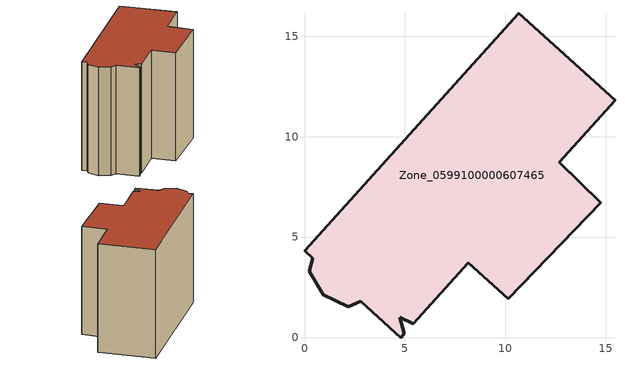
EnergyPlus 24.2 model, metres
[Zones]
Zone_0599100000607465
 floor ground (C_G): 4.74,1.01 4.96,0.18 4.79,0 2.8,1.8 2.17,1.54 0.93,2.12 0.24,3.29 0.41,3.95 0,4.32 10.66,16.13 15.45,11.8 12.68,8.72 14.75,6.7 10.15,1.93 8.15,3.72 5.41,0.69 z0
 wall outside (C_F): 15.45,11.8 10.66,16.13 0,4.32 0.41,3.95 0.24,3.29 0.93,2.12 2.17,1.54 2.8,1.8 4.79,0 4.96,0.18 4.74,1.01 5.41,0.69 8.15,3.72 10.15,1.93 14.75,6.7 12.68,8.72 15.45,11.8 z0:12.71
 roof outside (C_R): 4.74,1.01 5.41,0.69 8.15,3.72 10.15,1.93 14.75,6.7 12.68,8.72 15.45,11.8 10.66,16.13 0,4.32 0.41,3.95 0.24,3.29 0.93,2.12 2.17,1.54 2.8,1.8 4.79,0 4.96,0.18 z12.71
[BUILDING]
Pand.0599100000607465: North Axis=0; Terrain=City; Loads Convergence Tolerance Value=0.04; Temperature Convergence Tolerance Value=0.4; Solar Distribution=FullExterior; Maximum Number of Warmup Days=25; Minimum Number of Warmup Days=1
[Site:Location]
Rotterdam.The.Hague.AP_ZH_NLD Design_Conditions: Latitude=51.96; Longitude=4.45; Time Zone=1; Elevation=-4.5
[SITE:GROUNDTEMPERATURE:BUILDINGSURFACE]
18, 18, 18, 18, 18, 18, 18, 18, 18, 18, 18, 18
[MATERIAL] Thermal Absorptance=0.9; Solar Absorptance=0.7; Visible Absorptance=0.7
Name | Roughness | Thickness | Conductivity | Density | Specific Heat
G.TC.1946 | MediumSmooth | 0.15 | 1 | 540 | 1210
F.TC.1946 | Rough | 0.3 | 0.857143 | 1920 | 840
R.TC.1946 | MediumRough | 0.2 | 0.909091 | 1500 | 1000
[CONSTRUCTION]
C_G: G.TC.1946
C_F: F.TC.1946
C_R: R.TC.1946
[ZONE]
Zone_0599100000607465: Type=1; Multiplier=1; Ceiling Height=Autocalculate; Volume=Autocalculate; Floor Area=autocalculate; Part of Total Floor Area=Yes
[ZONEINFILTRATION:DESIGNFLOWRATE]
Infil_Zone_0599100000607465: Zone or ZoneList or Space or SpaceList=Zone_0599100000607465; Schedule=AlwaysOn; Design Flow Rate Calculation Method=Flow/Area; Flow Rate per Floor Area=0.003; Constant Term Coefficient=1; Temperature Term Coefficient=0; Velocity Term Coefficient=0; Velocity Squared Term Coefficient=0
[HVACTEMPLATE:ZONE:IDEALLOADSAIRSYSTEM]
Zone_0599100000607465: Maximum Heating Supply Air Temperature=50; Minimum Cooling Supply Air Temperature=13; Maximum Heating Supply Air Humidity Ratio=0.0156; Minimum Cooling Supply Air Humidity Ratio=0.0077; Heating Limit=NoLimit; Cooling Limit=NoLimit; Dehumidification Control Type=ConstantSensibleHeatRatio; Cooling Sensible Heat Ratio=0.7; Dehumidification Setpoint=60; Humidification Control Type=None; Humidification Setpoint=30; Outdoor Air Method=None; Outdoor Air Flow Rate per Person=0.00944; Outdoor Air Flow Rate per Zone Floor Area=0; Outdoor Air Flow Rate per Zone=0; Demand Controlled Ventilation Type=None; Outdoor Air Economizer Type=NoEconomizer; Heat Recovery Type=None; Sensible Heat Recovery Effectiveness=0.7; Latent Heat Recovery Effectiveness=0.65
[ZONECONTROL:THERMOSTAT]
ThermostatControl_Zone_0599100000607465: Zone or ZoneList=Zone_0599100000607465; Control Type Schedule=DualSetpointControlType; Control 1=Thermostat_Zone_0599100000607465; Temperature Difference Between Cutout And Setpoint=0
[THERMOSTATSETPOINT:DUALSETPOINT]
Thermostat_Zone_0599100000607465: Heating Setpoint Temperature Schedule=HeatingSetpoint_Zone_0599100000607465; Cooling Setpoint Temperature Schedule=CoolingSetpoint_Zone_0599100000607465
[SCHEDULE:COMPACT]
HeatingSetpoint_Zone_0599100000607465: Through: 12/31, For: AllDays, Until: 24:00, 21
CoolingSetpoint_Zone_0599100000607465: Through: 12/31, For: AllDays, Until: 24:00, 24
DualSetpointControlType: Through: 12/31, For: AllDays, Until: 24:00, 4
AlwaysOn: Through: 12/31, For: AllDays, Until: 24:00, 1
